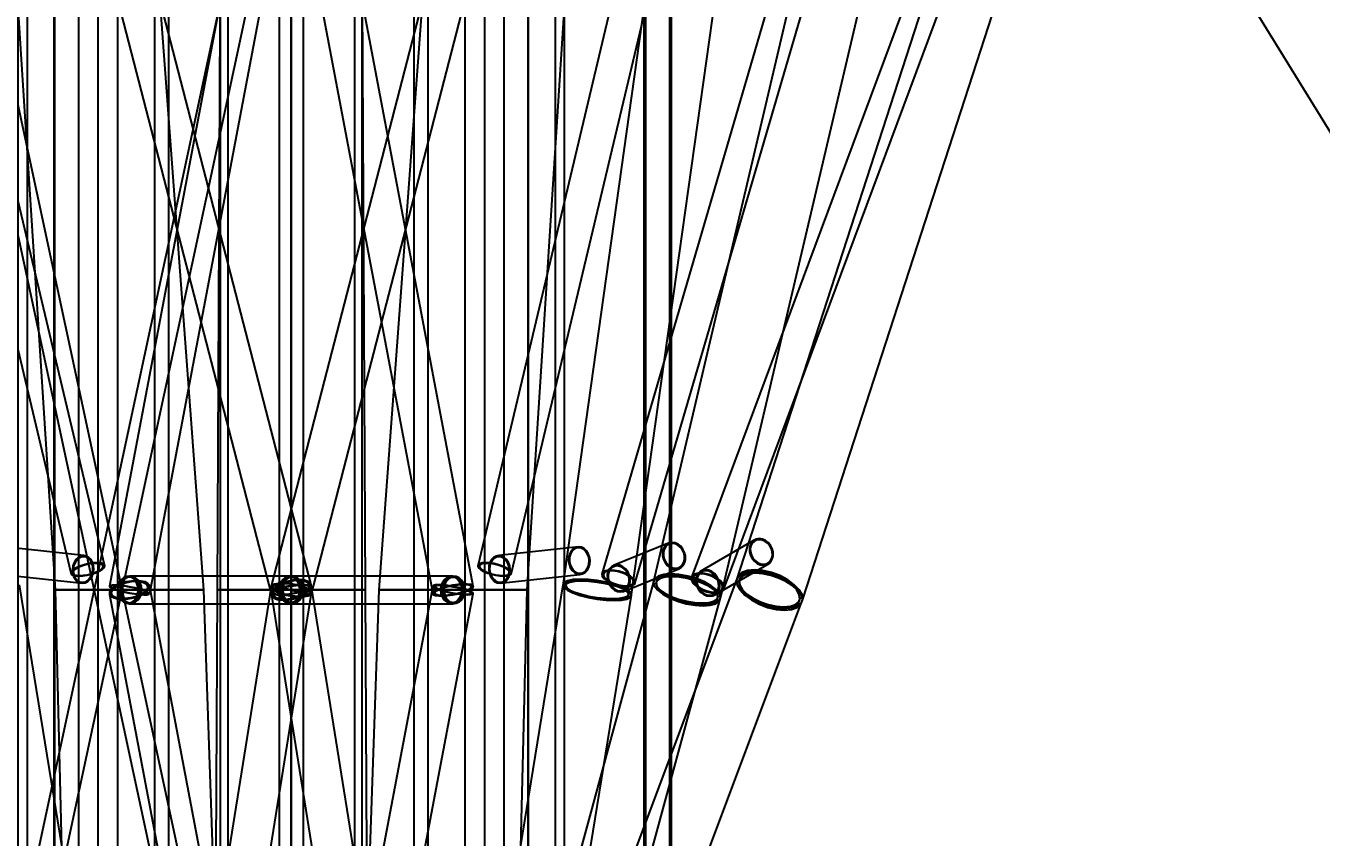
# Model space of a CAD drawing. Header units: millimetres. Extents: x -123812 to 252100, y -3000 to 639000.
# Drawn here: x -3888 to 15087, y 8880 to 20760 of the extents above; entities that cross this region are included whole.
import ezdxf

# ---------------------------------------------------------------- set-up
doc = ezdxf.new("R2010")
doc.units = ezdxf.units.MM
for name, color, linetype, lineweight in [('D-BMK-AXIS', 7, 'Continuous', 13), ('D-STR-CORE', 7, 'Continuous', 25), ('D-STR-DIM', 7, 'Continuous', 13), ('D-STR-STRC', 7, 'Continuous', 25)]:
    doc.layers.add(name, color=color, linetype=linetype, lineweight=lineweight)
doc.styles.add('OpenSansCondensed-Light', font='OpenSansCondensed-Light.ttf')
doc.styles.add('TOWER_UNICODE', font='Arial Unicode.ttf')
doc.dimstyles.new('EZDXF', dxfattribs={"dimtxt": 0.25, "dimasz": 0.175, "dimexe": 0.375, "dimexo": 0.125, "dimgap": 0.1, "dimtad": 1, "dimlfac": 100, "dimzin": 12, "dimdsep": 46, "dimtxsty": 'OpenSansCondensed-Light', "dimblk": 'ARCHTICK', "dimcen": 2.5, "dimazin": 3, "dimtfac": 0.5, "dimtmove": 2, "dimatfit": 3})

# ---------------------------------------------------------------- blocks, each defined once
blk = doc.blocks.new('_ARCHTICK')
at = {"color": 0, "linetype": 'BYBLOCK', "const_width": 0.15}
blk.add_lwpolyline([(-0.5, -0.5), (0.5, 0.5)], dxfattribs=at)

msp = doc.modelspace()

# ---------------------------------------------------------------- linework, layer by layer
at = {"layer": 'D-BMK-AXIS'}
msp.add_line((0, -3000), (0, 639000), dxfattribs=at)
at = {"layer": 'D-STR-CORE'}
for points in [[(-4000, 0), (-4000, 100000), (-3477.3, 100000), (-3477.3, 0)], [(-4000, 0), (-4000, 100000), (-3477.3, 100000), (-3477.3, 0)], [(-3863.7, 0), (-3863.7, 100000), (-3117.7, 100000), (-3117.7, 0)], [(-3863.7, 0), (-3863.7, 100000), (-3117.7, 100000), (-3117.7, 0)], [(-3464.1, 0), (-3464.1, 100000), (-2545.6, 100000), (-2545.6, 0)], [(-3464.1, 0), (-3464.1, 100000), (-2545.6, 100000), (-2545.6, 0)], [(-2828.4, 0), (-2828.4, 100000), (-1800, 100000), (-1800, 0)], [(-2828.4, 0), (-2828.4, 100000), (-1800, 100000), (-1800, 0)], [(-2000, 0), (-2000, 100000), (-931.7, 100000), (-931.7, 0)], [(-2000, 0), (-2000, 100000), (-931.7, 100000), (-931.7, 0)], [(-1035.3, 0), (-1035.3, 100000), (0, 100000), (0, 0)], [(-1035.3, 0), (-1035.3, 100000), (0, 100000), (0, 0)], [(0, 0), (0, 100000), (1035.3, 100000), (1035.3, 0)], [(0, 0), (0, 100000), (1035.3, 100000), (1035.3, 0)], [(931.7, 0), (931.7, 100000), (2000, 100000), (2000, 0)], [(931.7, 0), (931.7, 100000), (2000, 100000), (2000, 0)], [(1800, 0), (1800, 100000), (2828.4, 100000), (2828.4, 0)], [(1800, 0), (1800, 100000), (2828.4, 100000), (2828.4, 0)], [(2545.6, 0), (2545.6, 100000), (3464.1, 100000), (3464.1, 0)], [(2545.6, 0), (2545.6, 100000), (3464.1, 100000), (3464.1, 0)], [(3117.7, 0), (3117.7, 100000), (3863.7, 100000), (3863.7, 0)], [(3117.7, 0), (3117.7, 100000), (3863.7, 100000), (3863.7, 0)], [(3477.3, 0), (3477.3, 100000), (4000, 100000), (4000, 0)], [(3477.3, 0), (3477.3, 100000), (4000, 100000), (4000, 0)]]:
    msp.add_lwpolyline(points, close=True, dxfattribs=at)
at = {"layer": 'D-STR-STRC'}
for points in [[(-6222.7, 25361), (-3228.4, 12750.8), (-3222.5, 12730.4), (-3200.1, 12714.8), (-3162.8, 12704.9), (-3113, 12701.6), (-3054.3, 12704.9), (-2990.5, 12714.8), (-2926.1, 12730.4), (-2865.4, 12750.8), (-2812.5, 12774.5), (-2771.2, 12800), (-2744.1, 12825.5), (-2733.1, 12849.2), (-5727.4, 25459.5)], [(5727.4, 25459.5), (2733.1, 12849.2), (2744.1, 12825.5), (2771.2, 12800), (2812.5, 12774.5), (2865.4, 12750.8), (2926.1, 12730.4), (2990.5, 12714.8), (3054.3, 12704.9), (3113, 12701.6), (3162.8, 12704.9), (3200.1, 12714.8), (3222.5, 12730.4), (3228.4, 12750.8), (6222.7, 25361)], [(8292.5, 25531.8), (4549.4, 12729.7), (4556.9, 12700.4), (4580.6, 12669), (4618.9, 12637.5), (4669.2, 12608.2), (4728, 12583.1), (4791.4, 12563.8), (4855.1, 12551.6), (4914.6, 12547.5), (4966, 12551.6), (5005.7, 12563.8), (5031.1, 12583.1), (5040.3, 12608.2), (8783.4, 25410.3)], [(10672.1, 25597.6), (5859.9, 12674.2), (5864.5, 12638.8), (5885.3, 12600.8), (5920.9, 12562.8), (5968.7, 12527.3), (6025.6, 12496.9), (6087.7, 12473.6), (6150.7, 12458.9), (6210.3, 12453.9), (6262.5, 12458.9), (6303.8, 12473.6), (6331.3, 12496.9), (6343.1, 12527.3), (11155.4, 25450.7)], [(20384.4, 12766.7), (12676.5, 25266.7), (12657.9, 25257.6), (12611.1, 25231), (12539.3, 25188.6), (12447.4, 25133.4), (12341.6, 25069), (12229.2, 25000), (12117.9, 24931), (12015.2, 24866.6), (11928.1, 24811.4), (11862.6, 24769), (11823, 24742.4), (11812.2, 24733.3), (19520.1, 12233.3)], [(-3523, 24924.8), (-290.4, 12424.8), (-271.7, 12393.6), (-234.5, 12369.7), (-181.3, 12354.7), (-115.8, 12349.5), (-42.3, 12354.7), (34, 12369.7), (108, 12393.6), (174.6, 12424.8), (229.4, 12461.1), (268.5, 12500), (289.3, 12538.9), (290.4, 12575.2), (-2942.1, 25075.2)], [(-294.9, 25054.5), (-2664, 12554.5), (-2653.9, 12540.6), (-2624.5, 12523.9), (-2577.6, 12505.6), (-2516.6, 12486.9), (-2445.4, 12469.1), (-2369.1, 12453.4), (-2292.8, 12440.9), (-2221.7, 12432.4), (-2160.6, 12428.5), (-2113.8, 12429.5), (-2084.3, 12435.3), (-2074.2, 12445.5), (294.9, 24945.5)], [(-295.1, 24947.4), (2074.1, 12447.4), (2084.1, 12430.3), (2113.6, 12417.9), (2160.5, 12411.2), (2221.6, 12410.5), (2292.8, 12415.9), (2369.1, 12427), (2445.5, 12443.1), (2516.6, 12463.1), (2577.8, 12485.6), (2624.6, 12509.1), (2654.1, 12531.9), (2664.2, 12552.6), (295.1, 25052.6)], [(2942.1, 25075.1), (-290.4, 12575.1), (-280.5, 12572.1), (-251.5, 12564.3), (-205.4, 12552), (-145.2, 12536.2), (-75.2, 12517.9), (0, 12498.4), (75.2, 12479.1), (145.2, 12461.1), (205.4, 12445.8), (251.5, 12434.2), (280.5, 12427), (290.4, 12424.9), (3523, 24924.9)], [(5733.6, 25066.8), (3978.2, 12566.8), (3995.4, 12533.6), (4045.6, 12498.1), (4125.6, 12462.7), (4229.9, 12429.9), (4351.3, 12401.8), (4481.5, 12380.5), (4611.8, 12367.3), (4733.2, 12363.1), (4837.5, 12368.3), (4917.4, 12382.4), (4967.7, 12404.6), (4984.9, 12433.2), (6740.2, 24933.2)], [(8242.2, 25103.7), (5301.4, 12603.7), (5317.1, 12553.7), (5365.5, 12500), (5443.4, 12446.3), (5545.4, 12396.3), (5664.5, 12353.4), (5792.8, 12320.4), (5921.4, 12299.7), (6041.5, 12292.6), (6145, 12299.7), (6224.8, 12320.4), (6275.5, 12353.4), (6293.7, 12396.3), (9234.5, 24896.3)], [(10571.6, 25133.4), (6518.7, 12633.4), (6530.4, 12569), (6574.4, 12500), (6648, 12431), (6746, 12366.6), (6861.7, 12311.4), (6987.3, 12269), (7114.3, 12242.4), (7233.9, 12233.3), (7338, 12242.4), (7419.5, 12269), (7472.9, 12311.4), (7494.5, 12366.6), (11547.4, 24866.6)], [(-5568.1, 24958), (-198.7, -42), (-192, -47.1), (-172.1, -48.9), (-140.5, -47.4), (-99.4, -42.7), (-51.4, -35), (0, -25), (51.4, -13.3), (99.4, -0.6), (140.5, 12), (172.1, 23.9), (192, 34.1), (198.7, 42), (-5170.6, 25042)], [(-198.7, 25042), (-5568.1, 42), (-5561.3, 34.1), (-5541.5, 23.9), (-5509.9, 12), (-5468.7, -0.6), (-5420.8, -13.3), (-5369.4, -25), (-5317.9, -35), (-5270, -42.7), (-5228.8, -47.4), (-5197.2, -48.9), (-5177.4, -47.1), (-5170.6, -42), (198.7, 24958)], [(5166.2, 25000), (5166.2, 0), (5173.1, -12.7), (5193.4, -24.5), (5225.7, -34.6), (5267.8, -42.4), (5316.8, -47.2), (5369.4, -48.9), (5421.9, -47.2), (5471, -42.4), (5513, -34.6), (5545.3, -24.5), (5565.6, -12.7), (5572.6, 0), (5572.6, 25000)], [(-4228.4, 12726.9), (-3059.3, 12597.3), (-3018.4, 12604.2), (-2979.6, 12624.5), (-2945.6, 12656.7), (-2918.8, 12698.7), (-2900.9, 12747.5), (-2893.2, 12800), (-2896.2, 12852.5), (-2909.8, 12901.3), (-2932.8, 12943.3), (-2963.9, 12975.5), (-3000.9, 12995.8), (-3041.2, 13002.7), (-4210.3, 13132.3)], [(3091.7, 633.3), (6290.3, 12383.3), (6276.3, 12439.6), (6229.6, 12500), (6153.4, 12560.4), (6053, 12616.7), (5935.2, 12665.1), (5808, 12702.2), (5680.1, 12725.5), (5560.2, 12733.5), (5456.5, 12725.5), (5376, 12702.2), (5324.2, 12665.1), (5304.7, 12616.7), (2106, 866.7)], [(3081.3, 602.4), (7489.6, 12352.4), (7480.3, 12423.6), (7438.8, 12500), (7367.8, 12576.4), (7272.2, 12647.6), (7158.6, 12708.7), (7034.5, 12755.6), (6908.6, 12785.1), (6789.3, 12795.1), (6684.9, 12785.1), (6602.3, 12755.6), (6547.4, 12708.7), (6523.7, 12647.6), (2115.4, 897.6)], [(-4983.4, 12424.4), (-3074.1, 674.4), (-3057, 641.5), (-3006.9, 616), (-2927.1, 599.6), (-2823.2, 593.5), (-2702.2, 598.1), (-2572.3, 613), (-2442.4, 637.2), (-2321.3, 669.1), (-2217.4, 706.6), (-2137.6, 747), (-2087.5, 787.6), (-2070.4, 825.6), (-3979.6, 12575.6)], [(291.3, 67.1), (-2077.9, 12567.1), (-2100.9, 12594.9), (-2142.3, 12616.3), (-2199.1, 12629.7), (-2267.5, 12634.3), (-2342.8, 12629.7), (-2420, 12616.3), (-2493.6, 12594.9), (-2558.8, 12567.1), (-2611, 12534.7), (-2646.8, 12500), (-2663.6, 12465.3), (-2660.4, 12432.9), (-291.3, -67.1)], [(-1704.2, -49.6), (295.8, 12450.4), (291.3, 12474.3), (266.9, 12500), (224.3, 12525.7), (166.4, 12549.6), (97.2, 12570.1), (21.4, 12585.9), (-55.9, 12595.8), (-129.3, 12599.2), (-194, 12595.8), (-245.4, 12585.9), (-280.2, 12570.1), (-295.8, 12549.6), (-2295.8, 49.6)], [(2296.4, 45.4), (296.4, 12545.4), (286.3, 12560), (256.7, 12570.5), (209.6, 12576.2), (148.2, 12576.7), (76.7, 12572), (0, 12562.3), (-76.7, 12548.5), (-148.2, 12531.3), (-209.6, 12512), (-256.7, 12491.9), (-286.3, 12472.3), (-296.4, 12454.6), (1703.6, -45.4)], [(294.9, -54.2), (2664, 12445.8), (2654, 12461.2), (2624.5, 12479.2), (2577.7, 12498.6), (2516.6, 12518.1), (2445.4, 12536.4), (2369.1, 12552.2), (2292.8, 12564.5), (2221.7, 12572.3), (2160.6, 12575.3), (2113.7, 12573.1), (2084.3, 12565.9), (2074.2, 12554.2), (-294.9, 54.2)], [(3074.1, 674.4), (4983.4, 12424.4), (4966.3, 12462.4), (4916.2, 12503), (4836.4, 12543.4), (4732.5, 12580.9), (4611.4, 12612.8), (4481.5, 12637), (4351.6, 12651.9), (4230.6, 12656.5), (4126.6, 12650.4), (4046.9, 12634), (3996.7, 12608.5), (3979.6, 12575.6), (2070.4, 825.6)]]:
    msp.add_lwpolyline(points, dxfattribs=at)
for points in [[(-4257.5, 25000), (-3456.6, 12500), (-1281.6, 12500), (-2207.5, 25000)], [(-1087.5, 12500), (1087.5, 12500), (1025, 25000), (-1025, 25000)], [(-1087.5, 12500), (1087.5, 12500), (1025, 25000), (-1025, 25000)], [(-177.8, 0), (177.8, 0), (177.8, 25000), (-177.8, 25000)], [(-177.8, 0), (177.8, 0), (177.8, 25000), (-177.8, 25000)], [(1281.6, 12500), (3456.6, 12500), (4257.5, 25000), (2207.5, 25000)], [(5191.6, 0), (5547.2, 0), (5547.2, 25000), (5191.6, 25000)], [(5191.6, 0), (5547.2, 0), (5547.2, 25000), (5191.6, 25000)], [(2893.2, 12800), (2900.9, 12747.5), (2918.8, 12698.7), (2945.6, 12656.7), (2979.6, 12624.5), (3018.4, 12604.2), (3059.3, 12597.3), (4228.4, 12726.9), (4268.7, 12733.8), (4305.7, 12754), (4336.8, 12786.3), (4359.8, 12828.2), (4373.4, 12877.1), (4376.4, 12929.6), (4368.7, 12982.1), (4350.8, 13030.9), (4324, 13072.9), (4290, 13105.1), (4251.2, 13125.4), (4210.3, 13132.3), (3041.2, 13002.7), (3000.9, 12995.8), (2963.9, 12975.5), (2932.8, 12943.3), (2909.8, 12901.3), (2896.2, 12852.5)], [(4062.3, 12929.6), (4070, 12877.1), (4087.9, 12828.2), (4114.7, 12786.3), (4148.7, 12754), (4187.4, 12733.8), (4228.4, 12726.9), (4268.7, 12733.8), (4305.7, 12754), (4336.8, 12786.3), (4359.8, 12828.2), (4373.4, 12877.1), (4376.4, 12929.6), (4368.7, 12982.1), (4350.8, 13030.9), (4324, 13072.9), (4290, 13105.1), (4251.2, 13125.4), (4210.3, 13132.3), (4169.9, 13125.4), (4133, 13105.1), (4101.9, 13072.9), (4078.8, 13030.9), (4065.3, 12982.1)], [(4074.7, 12929.6), (4081.7, 12881.3), (4098.2, 12836.2), (4122.9, 12797.5), (4154.2, 12767.9), (4189.9, 12749.2), (4227.7, 12742.9), (4264.8, 12749.2), (4298.9, 12767.9), (4327.5, 12797.5), (4348.8, 12836.2), (4361.2, 12881.3), (4364, 12929.6), (4356.9, 12977.9), (4340.4, 13023), (4315.7, 13061.6), (4284.4, 13091.3), (4248.7, 13110), (4211, 13116.3), (4173.8, 13110), (4139.8, 13091.3), (4111.1, 13061.6), (4089.9, 13023), (4077.4, 12977.9)], [(4629.5, 12720.3), (4630.6, 12669), (4643.1, 12617.8), (4666.1, 12570.1), (4698.1, 12529.1), (4736.8, 12497.6), (4779.6, 12477.9), (4823.7, 12471.1), (4865.9, 12477.9), (5675.4, 12807.6), (5713, 12827.4), (5743.3, 12858.8), (5764.4, 12899.8), (5774.7, 12947.6), (5773.5, 12998.8), (5761, 13050), (5738, 13097.7), (5706.1, 13138.7), (5667.4, 13170.2), (5624.5, 13190), (5580.5, 13196.7), (5538.2, 13190), (4728.7, 12860.2), (4691.2, 12840.4), (4660.8, 12809), (4639.8, 12768)], [(5440, 12998.8), (5452.5, 12947.6), (5475.6, 12899.8), (5507.5, 12858.8), (5546.2, 12827.4), (5589.1, 12807.6), (5633.1, 12800.9), (5675.4, 12807.6), (5713, 12827.4), (5743.3, 12858.8), (5764.4, 12899.8), (5774.7, 12947.6), (5773.5, 12998.8), (5761, 13050), (5738, 13097.7), (5706.1, 13138.7), (5667.4, 13170.2), (5624.5, 13190), (5580.5, 13196.7), (5538.2, 13190), (5500.6, 13170.2), (5470.3, 13138.7), (5449.2, 13097.7), (5438.9, 13050)], [(5453.2, 12998.8), (5464.7, 12951.6), (5485.9, 12907.6), (5515.3, 12869.9), (5551, 12840.9), (5590.5, 12822.7), (5631.1, 12816.5), (5670, 12822.7), (5704.6, 12840.9), (5732.6, 12869.9), (5752, 12907.6), (5761.4, 12951.6), (5760.4, 12998.8), (5748.9, 13046), (5727.7, 13090), (5698.3, 13127.7), (5662.6, 13156.7), (5623.1, 13174.9), (5582.5, 13181.1), (5543.6, 13174.9), (5509, 13156.7), (5481, 13127.7), (5461.6, 13090), (5452.1, 13046)], [(5926.2, 12651.1), (5928.4, 12600.8), (5942.3, 12550.5), (5967.1, 12503.6), (6001, 12463.3), (6041.7, 12432.4), (6086.6, 12413), (6132.4, 12406.4), (6176.1, 12413), (6214.8, 12432.4), (6999.8, 12887.9), (7030.7, 12918.8), (7051.8, 12959), (7061.6, 13005.9), (7059.5, 13056.2), (7045.6, 13106.5), (7020.8, 13153.4), (6986.9, 13193.7), (6946.1, 13224.6), (6901.3, 13244), (6855.4, 13250.6), (6811.7, 13244), (6773.1, 13224.6), (5988, 12769.1), (5957.1, 12738.2), (5936.1, 12698)], [(6713.4, 13056.2), (6727.4, 13005.9), (6752.1, 12959), (6786, 12918.8), (6826.8, 12887.9), (6871.6, 12868.4), (6917.5, 12861.8), (6961.2, 12868.4), (6999.8, 12887.9), (7030.7, 12918.8), (7051.8, 12959), (7061.6, 13005.9), (7059.5, 13056.2), (7045.6, 13106.5), (7020.8, 13153.4), (6986.9, 13193.7), (6946.1, 13224.6), (6901.3, 13244), (6855.4, 13250.6), (6811.7, 13244), (6773.1, 13224.6), (6742.2, 13193.7), (6721.1, 13153.4), (6711.3, 13106.5)], [(6727.1, 13056.2), (6739.9, 13009.9), (6762.7, 12966.7), (6793.9, 12929.6), (6831.5, 12901.1), (6872.8, 12883.2), (6915, 12877.1), (6955.3, 12883.2), (6990.9, 12901.1), (7019.4, 12929.6), (7038.8, 12966.7), (7047.8, 13009.9), (7045.9, 13056.2), (7033, 13102.6), (7010.2, 13145.8), (6979, 13182.9), (6941.4, 13211.3), (6900.1, 13229.2), (6857.9, 13235.3), (6817.6, 13229.2), (6782, 13211.3), (6753.5, 13182.9), (6734.1, 13145.8), (6725.1, 13102.6)], [(-3207.3, 12800), (-3204.3, 12747.5), (-3190.8, 12698.7), (-3167.7, 12656.7), (-3136.6, 12624.5), (-3099.7, 12604.2), (-3059.3, 12597.3), (-3018.4, 12604.2), (-2979.6, 12624.5), (-2945.6, 12656.7), (-2918.8, 12698.7), (-2900.9, 12747.5), (-2893.2, 12800), (-2896.2, 12852.5), (-2909.8, 12901.3), (-2932.8, 12943.3), (-2963.9, 12975.5), (-3000.9, 12995.8), (-3041.2, 13002.7), (-3082.2, 12995.8), (-3120.9, 12975.5), (-3154.9, 12943.3), (-3181.7, 12901.3), (-3199.6, 12852.5)], [(-3194.9, 12800), (-3192.2, 12751.7), (-3179.7, 12706.6), (-3158.5, 12668), (-3129.8, 12638.3), (-3095.8, 12619.6), (-3058.6, 12613.3), (-3020.9, 12619.6), (-2985.2, 12638.3), (-2953.9, 12668), (-2929.2, 12706.6), (-2912.7, 12751.7), (-2905.6, 12800), (-2908.4, 12848.3), (-2920.8, 12893.4), (-2942.1, 12932), (-2970.7, 12961.7), (-3004.8, 12980.4), (-3041.9, 12986.7), (-3079.7, 12980.4), (-3115.4, 12961.7), (-3146.7, 12932), (-3171.4, 12893.4), (-3187.8, 12848.3)], [(2893.2, 12800), (2900.9, 12747.5), (2918.8, 12698.7), (2945.6, 12656.7), (2979.6, 12624.5), (3018.4, 12604.2), (3059.3, 12597.3), (3099.7, 12604.2), (3136.6, 12624.5), (3167.7, 12656.7), (3190.8, 12698.7), (3204.3, 12747.5), (3207.3, 12800), (3199.6, 12852.5), (3181.7, 12901.3), (3154.9, 12943.3), (3120.9, 12975.5), (3082.2, 12995.8), (3041.2, 13002.7), (3000.9, 12995.8), (2963.9, 12975.5), (2932.8, 12943.3), (2909.8, 12901.3), (2896.2, 12852.5)], [(2905.6, 12800), (2912.7, 12751.7), (2929.2, 12706.6), (2953.9, 12668), (2985.2, 12638.3), (3020.9, 12619.6), (3058.6, 12613.3), (3095.8, 12619.6), (3129.8, 12638.3), (3158.5, 12668), (3179.7, 12706.6), (3192.2, 12751.7), (3194.9, 12800), (3187.8, 12848.3), (3171.4, 12893.4), (3146.7, 12932), (3115.4, 12961.7), (3079.7, 12980.4), (3041.9, 12986.7), (3004.8, 12980.4), (2970.7, 12961.7), (2942.1, 12932), (2920.8, 12893.4), (2908.4, 12848.3)], [(-3190.3, 12800), (-3217.4, 12774.5), (-3228.4, 12750.8), (-3222.5, 12730.4), (-3200.1, 12714.8), (-3162.8, 12704.9), (-3113, 12701.6), (-3054.3, 12704.9), (-2990.5, 12714.8), (-2926.1, 12730.4), (-2865.4, 12750.8), (-2812.5, 12774.5), (-2771.2, 12800), (-2744.1, 12825.5), (-2733.1, 12849.2), (-2739, 12869.6), (-2761.4, 12885.2), (-2798.7, 12895.1), (-2848.4, 12898.4), (-2907.2, 12895.1), (-2970.9, 12885.2), (-3035.4, 12869.6), (-3096.1, 12849.2), (-3148.9, 12825.5)], [(-3169.7, 12800), (-3194.1, 12777), (-3204, 12755.6), (-3198.7, 12737.3), (-3178.5, 12723.2), (-3144.9, 12714.3), (-3100, 12711.3), (-3047, 12714.3), (-2989.6, 12723.2), (-2931.5, 12737.3), (-2876.7, 12755.6), (-2829.1, 12777), (-2791.8, 12800), (-2767.4, 12823), (-2757.5, 12844.4), (-2762.8, 12862.7), (-2783, 12876.8), (-2816.6, 12885.7), (-2861.5, 12888.7), (-2914.4, 12885.7), (-2971.9, 12876.8), (-3030, 12862.7), (-3084.7, 12844.4), (-3132.4, 12823)], [(2771.2, 12800), (2812.5, 12774.5), (2865.4, 12750.8), (2926.1, 12730.4), (2990.5, 12714.8), (3054.3, 12704.9), (3113, 12701.6), (3162.8, 12704.9), (3200.1, 12714.8), (3222.5, 12730.4), (3228.4, 12750.8), (3217.4, 12774.5), (3190.3, 12800), (3148.9, 12825.5), (3096.1, 12849.2), (3035.4, 12869.6), (2970.9, 12885.2), (2907.2, 12895.1), (2848.4, 12898.4), (2798.7, 12895.1), (2761.4, 12885.2), (2739, 12869.6), (2733.1, 12849.2), (2744.1, 12825.5)], [(2791.8, 12800), (2829.1, 12777), (2876.7, 12755.6), (2931.5, 12737.3), (2989.6, 12723.2), (3047, 12714.3), (3100, 12711.3), (3144.9, 12714.3), (3178.5, 12723.2), (3198.7, 12737.3), (3204, 12755.6), (3194.1, 12777), (3169.7, 12800), (3132.4, 12823), (3084.7, 12844.4), (3030, 12862.7), (2971.9, 12876.8), (2914.4, 12885.7), (2861.5, 12888.7), (2816.6, 12885.7), (2783, 12876.8), (2762.8, 12862.7), (2757.5, 12844.4), (2767.4, 12823)], [(4580.6, 12669), (4618.9, 12637.5), (4669.2, 12608.2), (4728, 12583.1), (4791.4, 12563.8), (4855.1, 12551.6), (4914.6, 12547.5), (4966, 12551.6), (5005.7, 12563.8), (5031.1, 12583.1), (5040.3, 12608.2), (5032.8, 12637.5), (5009.1, 12669), (4970.8, 12700.4), (4920.5, 12729.7), (4861.7, 12754.9), (4798.3, 12774.2), (4734.6, 12786.3), (4675.1, 12790.4), (4623.7, 12786.3), (4584, 12774.2), (4558.6, 12754.9), (4549.4, 12729.7), (4556.9, 12700.4)], [(4601.7, 12669), (4636.2, 12640.6), (4681.5, 12614.2), (4734.6, 12591.5), (4791.8, 12574.1), (4849.2, 12563.2), (4902.8, 12559.5), (4949.2, 12563.2), (4985, 12574.1), (5007.8, 12591.5), (5016.1, 12614.2), (5009.4, 12640.6), (4988, 12669), (4953.5, 12697.3), (4908.2, 12723.7), (4855.1, 12746.4), (4797.9, 12763.8), (4740.5, 12774.8), (4686.9, 12778.5), (4640.5, 12774.8), (4604.7, 12763.8), (4581.9, 12746.4), (4573.5, 12723.7), (4580.3, 12697.3)], [(4630.6, 12669), (4643.1, 12617.8), (4666.1, 12570.1), (4698.1, 12529.1), (4736.8, 12497.6), (4779.6, 12477.9), (4823.7, 12471.1), (4865.9, 12477.9), (4903.5, 12497.6), (4933.9, 12529.1), (4954.9, 12570.1), (4965.2, 12617.8), (4964.1, 12669), (4951.6, 12720.3), (4928.6, 12768), (4896.6, 12809), (4857.9, 12840.4), (4815.1, 12860.2), (4771, 12866.9), (4728.7, 12860.2), (4691.2, 12840.4), (4660.8, 12809), (4639.8, 12768), (4629.5, 12720.3)], [(4643.7, 12669), (4655.2, 12621.9), (4676.4, 12577.9), (4705.9, 12540.1), (4741.5, 12511.1), (4781, 12492.9), (4821.6, 12486.7), (4860.5, 12492.9), (4895.2, 12511.1), (4923.1, 12540.1), (4942.5, 12577.9), (4952, 12621.9), (4951, 12669), (4939.4, 12716.2), (4918.2, 12760.2), (4888.8, 12798), (4853.1, 12826.9), (4813.7, 12845.2), (4773.1, 12851.4), (4734.1, 12845.2), (4699.5, 12826.9), (4671.6, 12798), (4652.2, 12760.2), (4642.7, 12716.2)], [(5365.5, 12500), (5441.6, 12439.6), (5542.1, 12383.3), (5659.9, 12334.9), (5787.1, 12297.8), (5915, 12274.5), (6034.9, 12266.5), (6138.6, 12274.5), (6219.1, 12297.8), (6270.8, 12334.9), (6290.3, 12383.3), (6276.3, 12439.6), (6229.6, 12500), (6153.4, 12560.4), (6053, 12616.7), (5935.2, 12665.1), (5808, 12702.2), (5680.1, 12725.5), (5560.2, 12733.5), (5456.5, 12725.5), (5376, 12702.2), (5324.2, 12665.1), (5304.7, 12616.7), (5318.8, 12560.4)], [(5399.5, 12500), (5469.7, 12444.3), (5562.2, 12392.5), (5670.7, 12347.9), (5787.9, 12313.7), (5905.7, 12292.2), (6016.2, 12284.9), (6111.7, 12292.2), (6185.9, 12313.7), (6233.6, 12347.9), (6251.5, 12392.5), (6238.6, 12444.3), (6195.5, 12500), (6125.4, 12555.7), (6032.9, 12607.5), (5924.4, 12652.1), (5807.2, 12686.3), (5689.3, 12707.8), (5578.9, 12715.1), (5483.3, 12707.8), (5409.2, 12686.3), (5361.5, 12652.1), (5343.5, 12607.5), (5356.5, 12555.7)], [(5885.3, 12600.8), (5920.9, 12562.8), (5968.7, 12527.3), (6025.6, 12496.9), (6087.7, 12473.6), (6150.7, 12458.9), (6210.3, 12453.9), (6262.5, 12458.9), (6303.8, 12473.6), (6331.3, 12496.9), (6343.1, 12527.3), (6338.4, 12562.8), (6317.6, 12600.8), (6282, 12638.8), (6234.2, 12674.2), (6177.3, 12704.6), (6115.2, 12728), (6052.2, 12742.7), (5992.6, 12747.7), (5940.4, 12742.7), (5899.1, 12728), (5871.7, 12704.6), (5859.9, 12674.2), (5864.5, 12638.8)], [(5906.6, 12600.8), (5938.6, 12566.5), (5981.8, 12534.6), (6033.1, 12507.1), (6089, 12486.1), (6145.8, 12472.9), (6199.6, 12468.3), (6246.7, 12472.9), (6283.9, 12486.1), (6308.6, 12507.1), (6319.3, 12534.6), (6315.1, 12566.5), (6296.3, 12600.8), (6264.3, 12635), (6221.1, 12667), (6169.8, 12694.4), (6113.9, 12715.5), (6057.1, 12728.7), (6003.3, 12733.2), (5956.2, 12728.7), (5919, 12715.5), (5894.3, 12694.4), (5883.6, 12667), (5887.8, 12635)], [(5928.4, 12600.8), (5942.3, 12550.5), (5967.1, 12503.6), (6001, 12463.3), (6041.7, 12432.4), (6086.6, 12413), (6132.4, 12406.4), (6176.1, 12413), (6214.8, 12432.4), (6245.7, 12463.3), (6266.8, 12503.6), (6276.6, 12550.5), (6274.4, 12600.8), (6260.5, 12651.1), (6235.7, 12698), (6201.8, 12738.2), (6161.1, 12769.1), (6116.2, 12788.6), (6070.4, 12795.2), (6026.7, 12788.6), (5988, 12769.1), (5957.1, 12738.2), (5936.1, 12698), (5926.2, 12651.1)], [(5942, 12600.8), (5954.8, 12554.4), (5977.6, 12511.2), (6008.9, 12474.1), (6046.4, 12445.7), (6087.7, 12427.8), (6130, 12421.7), (6170.3, 12427.8), (6205.8, 12445.7), (6234.3, 12474.1), (6253.7, 12511.2), (6262.8, 12554.4), (6260.8, 12600.8), (6248, 12647.1), (6225.2, 12690.3), (6193.9, 12727.4), (6156.4, 12755.9), (6115.1, 12773.8), (6072.8, 12779.9), (6032.6, 12773.8), (5997, 12755.9), (5968.5, 12727.4), (5949.1, 12690.3), (5940, 12647.1)], [(6574.4, 12500), (6648, 12431), (6746, 12366.6), (6861.7, 12311.4), (6987.3, 12269), (7114.3, 12242.4), (7233.9, 12233.3), (7338, 12242.4), (7419.5, 12269), (7472.9, 12311.4), (7494.5, 12366.6), (7482.9, 12431), (7438.8, 12500), (7365.3, 12569), (7267.3, 12633.4), (7151.5, 12688.6), (7025.9, 12731), (6899, 12757.6), (6779.4, 12766.7), (6675.3, 12757.6), (6593.7, 12731), (6540.3, 12688.6), (6518.7, 12633.4), (6530.4, 12569)], [(6574.4, 12500), (6645.4, 12423.6), (6741, 12352.4), (6854.7, 12291.3), (6978.7, 12244.4), (7104.7, 12214.9), (7223.9, 12204.9), (7328.4, 12214.9), (7410.9, 12244.4), (7465.9, 12291.3), (7489.6, 12352.4), (7480.3, 12423.6), (7438.8, 12500), (7367.8, 12576.4), (7272.2, 12647.6), (7158.6, 12708.7), (7034.5, 12755.6), (6908.6, 12785.1), (6789.3, 12795.1), (6684.9, 12785.1), (6602.3, 12755.6), (6547.4, 12708.7), (6523.7, 12647.6), (6532.9, 12576.4)], [(6608.5, 12500), (6676.2, 12436.4), (6766.5, 12377.1), (6873.1, 12326.3), (6988.8, 12287.2), (7105.8, 12262.7), (7216, 12254.3), (7311.9, 12262.7), (7387, 12287.2), (7436.2, 12326.3), (7456.1, 12377.1), (7445.4, 12436.4), (7404.8, 12500), (7337, 12563.6), (7246.8, 12622.9), (7140.1, 12673.7), (7024.4, 12712.8), (6907.5, 12737.3), (6797.3, 12745.7), (6701.4, 12737.3), (6626.2, 12712.8), (6577.1, 12673.7), (6557.1, 12622.9), (6567.9, 12563.6)], [(6608.5, 12500), (6673.9, 12429.6), (6761.9, 12364), (6866.6, 12307.7), (6980.9, 12264.5), (7096.9, 12237.4), (7206.8, 12228.1), (7303, 12237.4), (7379.1, 12264.5), (7429.7, 12307.7), (7451.5, 12364), (7443, 12429.6), (7404.8, 12500), (7339.4, 12570.4), (7251.3, 12636), (7146.6, 12692.3), (7032.3, 12735.5), (6916.3, 12762.6), (6806.4, 12771.9), (6710.2, 12762.6), (6634.2, 12735.5), (6583.5, 12692.3), (6561.7, 12636), (6570.2, 12570.4)], [(-2369.1, 12546.6), (-2445.4, 12559.1), (-2516.6, 12567.6), (-2577.6, 12571.5), (-2624.5, 12570.5), (-2653.9, 12564.7), (-2664, 12554.5), (-2653.9, 12540.6), (-2624.5, 12523.9), (-2577.6, 12505.6), (-2516.6, 12486.9), (-2445.4, 12469.1), (-2369.1, 12453.4), (-2292.8, 12440.9), (-2221.7, 12432.4), (-2160.6, 12428.5), (-2113.8, 12429.5), (-2084.3, 12435.3), (-2074.2, 12445.5), (-2084.3, 12459.4), (-2113.8, 12476.1), (-2160.6, 12494.4), (-2221.7, 12513.1), (-2292.8, 12530.9)], [(-2646.8, 12500), (-2663.6, 12465.3), (-2660.4, 12432.9), (-2637.3, 12405.1), (-2595.9, 12383.7), (-2539.1, 12370.3), (-2470.7, 12365.7), (-2395.4, 12370.3), (-2318.3, 12383.7), (-2244.6, 12405.1), (-2179.5, 12432.9), (-2127.2, 12465.3), (-2091.5, 12500), (-2074.6, 12534.7), (-2077.9, 12567.1), (-2100.9, 12594.9), (-2142.3, 12616.3), (-2199.1, 12629.7), (-2267.5, 12634.3), (-2342.8, 12629.7), (-2420, 12616.3), (-2493.6, 12594.9), (-2558.8, 12567.1), (-2611, 12534.7)], [(-2369.1, 12542.2), (-2438.3, 12553.6), (-2502.8, 12561.3), (-2558.2, 12564.8), (-2600.7, 12563.9), (-2627.4, 12558.7), (-2636.5, 12549.4), (-2627.4, 12536.8), (-2600.7, 12521.7), (-2558.2, 12505.1), (-2502.8, 12488.1), (-2438.3, 12472), (-2369.1, 12457.8), (-2299.9, 12446.4), (-2235.4, 12438.7), (-2180.1, 12435.2), (-2137.6, 12436.1), (-2110.9, 12441.3), (-2101.8, 12450.5), (-2110.9, 12463.2), (-2137.6, 12478.3), (-2180.1, 12494.9), (-2235.4, 12511.9), (-2299.9, 12528)], [(-2620.9, 12500), (-2636.1, 12468.5), (-2633.2, 12439.1), (-2612.3, 12413.9), (-2574.8, 12394.6), (-2523.3, 12382.4), (-2461.2, 12378.3), (-2393, 12382.4), (-2323, 12394.6), (-2256.3, 12413.9), (-2197.2, 12439.1), (-2149.8, 12468.5), (-2117.4, 12500), (-2102.1, 12531.5), (-2105, 12560.9), (-2126, 12586.1), (-2163.5, 12605.4), (-2215, 12617.6), (-2277, 12621.7), (-2345.3, 12617.6), (-2415.2, 12605.4), (-2482, 12586.1), (-2541.1, 12560.9), (-2588.4, 12531.5)], [(-2548.4, 12500), (-2542.3, 12447.4), (-2524.4, 12398.4), (-2495.9, 12356.3), (-2458.8, 12324), (-2415.5, 12303.7), (-2369.1, 12296.8), (0, 12296.8), (46.4, 12303.7), (89.7, 12324), (126.8, 12356.3), (155.3, 12398.4), (173.2, 12447.4), (179.3, 12500), (173.2, 12552.6), (155.3, 12601.6), (126.8, 12643.7), (89.7, 12676), (46.4, 12696.3), (0, 12703.2), (-2369.1, 12703.2), (-2415.5, 12696.3), (-2458.8, 12676), (-2495.9, 12643.7), (-2524.4, 12601.6), (-2542.3, 12552.6)], [(-2548.4, 12500), (-2542.3, 12447.4), (-2524.4, 12398.4), (-2495.9, 12356.3), (-2458.8, 12324), (-2415.5, 12303.7), (-2369.1, 12296.8), (-2322.7, 12303.7), (-2279.5, 12324), (-2242.3, 12356.3), (-2213.8, 12398.4), (-2195.9, 12447.4), (-2189.8, 12500), (-2195.9, 12552.6), (-2213.8, 12601.6), (-2242.3, 12643.7), (-2279.5, 12676), (-2322.7, 12696.3), (-2369.1, 12703.2), (-2415.5, 12696.3), (-2458.8, 12676), (-2495.9, 12643.7), (-2524.4, 12601.6), (-2542.3, 12552.6)], [(-2534.3, 12500), (-2528.7, 12451.5), (-2512.2, 12406.4), (-2485.9, 12367.6), (-2451.7, 12337.9), (-2411.9, 12319.2), (-2369.1, 12312.8), (-2326.4, 12319.2), (-2286.5, 12337.9), (-2252.3, 12367.6), (-2226.1, 12406.4), (-2209.6, 12451.5), (-2203.9, 12500), (-2209.6, 12548.5), (-2226.1, 12593.6), (-2252.3, 12632.4), (-2286.5, 12662.1), (-2326.4, 12680.8), (-2369.1, 12687.2), (-2411.9, 12680.8), (-2451.7, 12662.1), (-2485.9, 12632.4), (-2512.2, 12593.6), (-2528.7, 12548.5)], [(-2504.1, 12500), (-2499.5, 12447.4), (-2486, 12398.4), (-2464.6, 12356.3), (-2436.6, 12324), (-2404.1, 12303.7), (-2369.1, 12296.8), (0, 12296.8), (34.9, 12303.7), (67.5, 12324), (95.4, 12356.3), (116.9, 12398.4), (130.4, 12447.4), (135, 12500), (130.4, 12552.6), (116.9, 12601.6), (95.4, 12643.7), (67.5, 12676), (34.9, 12696.3), (0, 12703.2), (-2369.1, 12703.2), (-2404.1, 12696.3), (-2436.6, 12676), (-2464.6, 12643.7), (-2486, 12601.6), (-2499.5, 12552.6)], [(-2504.1, 12500), (-2499.5, 12447.4), (-2486, 12398.4), (-2464.6, 12356.3), (-2436.6, 12324), (-2404.1, 12303.7), (-2369.1, 12296.8), (-2334.2, 12303.7), (-2301.6, 12324), (-2273.7, 12356.3), (-2252.2, 12398.4), (-2238.7, 12447.4), (-2234.1, 12500), (-2238.7, 12552.6), (-2252.2, 12601.6), (-2273.7, 12643.7), (-2301.6, 12676), (-2334.2, 12696.3), (-2369.1, 12703.2), (-2404.1, 12696.3), (-2436.6, 12676), (-2464.6, 12643.7), (-2486, 12601.6), (-2499.5, 12552.6)], [(-2493.5, 12500), (-2489.2, 12451.5), (-2476.8, 12406.4), (-2457, 12367.6), (-2431.3, 12337.9), (-2401.3, 12319.2), (-2369.1, 12312.8), (-2336.9, 12319.2), (-2306.9, 12337.9), (-2281.2, 12367.6), (-2261.4, 12406.4), (-2249, 12451.5), (-2244.8, 12500), (-2249, 12548.5), (-2261.4, 12593.6), (-2281.2, 12632.4), (-2306.9, 12662.1), (-2336.9, 12680.8), (-2369.1, 12687.2), (-2401.3, 12680.8), (-2431.3, 12662.1), (-2457, 12632.4), (-2476.8, 12593.6), (-2489.2, 12548.5)], [(0, 12437.7), (-76.7, 12428), (-148.2, 12423.3), (-209.6, 12423.8), (-256.7, 12429.5), (-286.3, 12440), (-296.4, 12454.6), (-286.3, 12472.3), (-256.7, 12491.9), (-209.6, 12512), (-148.2, 12531.3), (-76.7, 12548.5), (0, 12562.3), (76.7, 12572), (148.2, 12576.7), (209.6, 12576.2), (256.7, 12570.5), (286.3, 12560), (296.4, 12545.4), (286.3, 12527.7), (256.7, 12508.1), (209.6, 12488), (148.2, 12468.7), (76.7, 12451.5)], [(-266.9, 12500), (-224.3, 12474.3), (-166.4, 12450.4), (-97.2, 12429.9), (-21.4, 12414.1), (55.9, 12404.2), (129.3, 12400.8), (194, 12404.2), (245.4, 12414.1), (280.2, 12429.9), (295.8, 12450.4), (291.3, 12474.3), (266.9, 12500), (224.3, 12525.7), (166.4, 12549.6), (97.2, 12570.1), (21.4, 12585.9), (-55.9, 12595.8), (-129.3, 12599.2), (-194, 12595.8), (-245.4, 12585.9), (-280.2, 12570.1), (-295.8, 12549.6), (-291.3, 12525.7)], [(-268.5, 12500), (-289.3, 12461.1), (-290.4, 12424.8), (-271.7, 12393.6), (-234.5, 12369.7), (-181.3, 12354.7), (-115.8, 12349.5), (-42.3, 12354.7), (34, 12369.7), (108, 12393.6), (174.6, 12424.8), (229.4, 12461.1), (268.5, 12500), (289.3, 12538.9), (290.4, 12575.2), (271.7, 12606.4), (234.5, 12630.3), (181.3, 12645.3), (115.8, 12650.5), (42.3, 12645.3), (-34, 12630.3), (-108, 12606.4), (-174.6, 12575.2), (-229.4, 12538.9)], [(0, 12498.4), (-75.2, 12517.9), (-145.2, 12536.2), (-205.4, 12552), (-251.5, 12564.3), (-280.5, 12572.1), (-290.4, 12575.1), (-280.5, 12573), (-251.5, 12565.8), (-205.4, 12554.2), (-145.2, 12538.9), (-75.2, 12520.9), (0, 12501.6), (75.2, 12482.1), (145.2, 12463.8), (205.4, 12448), (251.5, 12435.7), (280.5, 12427.9), (290.4, 12424.9), (280.5, 12427), (251.5, 12434.2), (205.4, 12445.8), (145.2, 12461.1), (75.2, 12479.1)], [(0, 12443.5), (-69.6, 12434.8), (-134.4, 12430.5), (-190, 12430.9), (-232.7, 12436.1), (-259.6, 12445.6), (-268.7, 12458.9), (-259.6, 12474.9), (-232.7, 12492.6), (-190, 12510.9), (-134.4, 12528.4), (-69.6, 12543.9), (0, 12556.5), (69.6, 12565.2), (134.4, 12569.5), (190, 12569.1), (232.7, 12563.9), (259.6, 12554.4), (268.7, 12541.1), (259.6, 12525.1), (232.7, 12507.4), (190, 12489.1), (134.4, 12471.6), (69.6, 12456.1)], [(-242, 12500), (-203.4, 12476.7), (-150.9, 12455), (-88.2, 12436.4), (-19.4, 12422.1), (50.6, 12413.2), (117.3, 12410.1), (175.9, 12413.2), (222.5, 12422.1), (254, 12436.4), (268.2, 12455), (264.1, 12476.7), (242, 12500), (203.4, 12523.3), (150.9, 12545), (88.2, 12563.6), (19.4, 12577.9), (-50.6, 12586.8), (-117.3, 12589.9), (-175.9, 12586.8), (-222.5, 12577.9), (-254, 12563.6), (-268.2, 12545), (-264.1, 12523.3)], [(-243.4, 12500), (-262.3, 12464.7), (-263.3, 12431.8), (-246.4, 12403.5), (-212.6, 12381.9), (-164.4, 12368.2), (-105, 12363.6), (-38.4, 12368.2), (30.8, 12381.9), (97.9, 12403.5), (158.3, 12431.8), (208, 12464.7), (243.4, 12500), (262.3, 12535.3), (263.3, 12568.2), (246.4, 12596.5), (212.6, 12618.1), (164.4, 12631.8), (105, 12636.4), (38.4, 12631.8), (-30.8, 12618.1), (-97.9, 12596.5), (-158.3, 12568.2), (-208, 12535.3)], [(0, 12498.6), (-68.2, 12516.3), (-131.7, 12532.8), (-186.2, 12547.2), (-228.1, 12558.3), (-254.4, 12565.4), (-263.3, 12568.1), (-254.4, 12566.1), (-228.1, 12559.7), (-186.2, 12549.1), (-131.7, 12535.3), (-68.2, 12519), (0, 12501.4), (68.2, 12483.7), (131.7, 12467.2), (186.2, 12452.8), (228.1, 12441.7), (254.4, 12434.6), (263.3, 12431.9), (254.4, 12433.9), (228.1, 12440.3), (186.2, 12450.9), (131.7, 12464.7), (68.2, 12481)], [(-179.3, 12500), (-173.2, 12447.4), (-155.3, 12398.4), (-126.8, 12356.3), (-89.7, 12324), (-46.4, 12303.7), (0, 12296.8), (46.4, 12303.7), (89.7, 12324), (126.8, 12356.3), (155.3, 12398.4), (173.2, 12447.4), (179.3, 12500), (173.2, 12552.6), (155.3, 12601.6), (126.8, 12643.7), (89.7, 12676), (46.4, 12696.3), (0, 12703.2), (-46.4, 12696.3), (-89.7, 12676), (-126.8, 12643.7), (-155.3, 12601.6), (-173.2, 12552.6)], [(-179.3, 12500), (-173.2, 12447.4), (-155.3, 12398.4), (-126.8, 12356.3), (-89.7, 12324), (-46.4, 12303.7), (0, 12296.8), (2369.1, 12296.8), (2415.5, 12303.7), (2458.8, 12324), (2495.9, 12356.3), (2524.4, 12398.4), (2542.3, 12447.4), (2548.4, 12500), (2542.3, 12552.6), (2524.4, 12601.6), (2495.9, 12643.7), (2458.8, 12676), (2415.5, 12696.3), (2369.1, 12703.2), (0, 12703.2), (-46.4, 12696.3), (-89.7, 12676), (-126.8, 12643.7), (-155.3, 12601.6), (-173.2, 12552.6)], [(179.3, 12500), (173.2, 12447.4), (155.3, 12398.4), (126.8, 12356.3), (89.7, 12324), (46.4, 12303.7), (0, 12296.8), (-46.4, 12303.7), (-89.7, 12324), (-126.8, 12356.3), (-155.3, 12398.4), (-173.2, 12447.4), (-179.3, 12500), (-173.2, 12552.6), (-155.3, 12601.6), (-126.8, 12643.7), (-89.7, 12676), (-46.4, 12696.3), (0, 12703.2), (46.4, 12696.3), (89.7, 12676), (126.8, 12643.7), (155.3, 12601.6), (173.2, 12552.6)], [(-165.2, 12500), (-159.6, 12451.5), (-143.1, 12406.4), (-116.8, 12367.6), (-82.6, 12337.9), (-42.8, 12319.2), (0, 12312.8), (42.8, 12319.2), (82.6, 12337.9), (116.8, 12367.6), (143.1, 12406.4), (159.6, 12451.5), (165.2, 12500), (159.6, 12548.5), (143.1, 12593.6), (116.8, 12632.4), (82.6, 12662.1), (42.8, 12680.8), (0, 12687.2), (-42.8, 12680.8), (-82.6, 12662.1), (-116.8, 12632.4), (-143.1, 12593.6), (-159.6, 12548.5)], [(165.2, 12500), (159.6, 12451.5), (143.1, 12406.4), (116.8, 12367.6), (82.6, 12337.9), (42.8, 12319.2), (0, 12312.8), (-42.8, 12319.2), (-82.6, 12337.9), (-116.8, 12367.6), (-143.1, 12406.4), (-159.6, 12451.5), (-165.2, 12500), (-159.6, 12548.5), (-143.1, 12593.6), (-116.8, 12632.4), (-82.6, 12662.1), (-42.8, 12680.8), (0, 12687.2), (42.8, 12680.8), (82.6, 12662.1), (116.8, 12632.4), (143.1, 12593.6), (159.6, 12548.5)], [(-135, 12500), (-130.4, 12447.4), (-116.9, 12398.4), (-95.4, 12356.3), (-67.5, 12324), (-34.9, 12303.7), (0, 12296.8), (34.9, 12303.7), (67.5, 12324), (95.4, 12356.3), (116.9, 12398.4), (130.4, 12447.4), (135, 12500), (130.4, 12552.6), (116.9, 12601.6), (95.4, 12643.7), (67.5, 12676), (34.9, 12696.3), (0, 12703.2), (-34.9, 12696.3), (-67.5, 12676), (-95.4, 12643.7), (-116.9, 12601.6), (-130.4, 12552.6)], [(-135, 12500), (-130.4, 12447.4), (-116.9, 12398.4), (-95.4, 12356.3), (-67.5, 12324), (-34.9, 12303.7), (0, 12296.8), (2369.1, 12296.8), (2404.1, 12303.7), (2436.6, 12324), (2464.6, 12356.3), (2486, 12398.4), (2499.5, 12447.4), (2504.1, 12500), (2499.5, 12552.6), (2486, 12601.6), (2464.6, 12643.7), (2436.6, 12676), (2404.1, 12696.3), (2369.1, 12703.2), (0, 12703.2), (-34.9, 12696.3), (-67.5, 12676), (-95.4, 12643.7), (-116.9, 12601.6), (-130.4, 12552.6)], [(135, 12500), (130.4, 12447.4), (116.9, 12398.4), (95.4, 12356.3), (67.5, 12324), (34.9, 12303.7), (0, 12296.8), (-34.9, 12303.7), (-67.5, 12324), (-95.4, 12356.3), (-116.9, 12398.4), (-130.4, 12447.4), (-135, 12500), (-130.4, 12552.6), (-116.9, 12601.6), (-95.4, 12643.7), (-67.5, 12676), (-34.9, 12696.3), (0, 12703.2), (34.9, 12696.3), (67.5, 12676), (95.4, 12643.7), (116.9, 12601.6), (130.4, 12552.6)], [(-124.3, 12500), (-120.1, 12451.5), (-107.7, 12406.4), (-87.9, 12367.6), (-62.2, 12337.9), (-32.2, 12319.2), (0, 12312.8), (32.2, 12319.2), (62.2, 12337.9), (87.9, 12367.6), (107.7, 12406.4), (120.1, 12451.5), (124.3, 12500), (120.1, 12548.5), (107.7, 12593.6), (87.9, 12632.4), (62.2, 12662.1), (32.2, 12680.8), (0, 12687.2), (-32.2, 12680.8), (-62.2, 12662.1), (-87.9, 12632.4), (-107.7, 12593.6), (-120.1, 12548.5)], [(124.3, 12500), (120.1, 12451.5), (107.7, 12406.4), (87.9, 12367.6), (62.2, 12337.9), (32.2, 12319.2), (0, 12312.8), (-32.2, 12319.2), (-62.2, 12337.9), (-87.9, 12367.6), (-107.7, 12406.4), (-120.1, 12451.5), (-124.3, 12500), (-120.1, 12548.5), (-107.7, 12593.6), (-87.9, 12632.4), (-62.2, 12662.1), (-32.2, 12680.8), (0, 12687.2), (32.2, 12680.8), (62.2, 12662.1), (87.9, 12632.4), (107.7, 12593.6), (120.1, 12548.5)], [(2369.1, 12427), (2292.8, 12415.9), (2221.6, 12410.5), (2160.5, 12411.2), (2113.6, 12417.9), (2084.1, 12430.3), (2074.1, 12447.4), (2084.1, 12468.1), (2113.6, 12490.9), (2160.5, 12514.4), (2221.6, 12536.9), (2292.8, 12556.9), (2369.1, 12573), (2445.5, 12584.1), (2516.6, 12589.5), (2577.8, 12588.8), (2624.6, 12582.1), (2654.1, 12569.7), (2664.2, 12552.6), (2654.1, 12531.9), (2624.6, 12509.1), (2577.8, 12485.6), (2516.6, 12463.1), (2445.5, 12443.1)], [(2369.1, 12447.8), (2292.8, 12463.6), (2221.7, 12481.9), (2160.6, 12501.4), (2113.7, 12520.8), (2084.3, 12538.8), (2074.2, 12554.2), (2084.3, 12565.9), (2113.7, 12573.1), (2160.6, 12575.3), (2221.7, 12572.3), (2292.8, 12564.5), (2369.1, 12552.2), (2445.4, 12536.4), (2516.6, 12518.1), (2577.7, 12498.6), (2624.5, 12479.2), (2654, 12461.2), (2664, 12445.8), (2654, 12434.1), (2624.5, 12426.9), (2577.7, 12424.7), (2516.6, 12427.7), (2445.4, 12435.5)], [(2369.1, 12433.8), (2299.9, 12423.7), (2235.4, 12418.8), (2180, 12419.5), (2137.4, 12425.6), (2110.7, 12436.8), (2101.6, 12452.3), (2110.7, 12471.1), (2137.4, 12491.8), (2180, 12513.1), (2235.4, 12533.5), (2299.9, 12551.6), (2369.1, 12566.2), (2438.4, 12576.3), (2502.9, 12581.2), (2558.3, 12580.5), (2600.8, 12574.4), (2627.5, 12563.2), (2636.6, 12547.7), (2627.5, 12528.9), (2600.8, 12508.2), (2558.3, 12486.9), (2502.9, 12466.5), (2438.4, 12448.4)], [(2369.1, 12452.6), (2299.9, 12467), (2235.4, 12483.5), (2180.1, 12501.3), (2137.6, 12518.9), (2110.8, 12535.2), (2101.7, 12549.1), (2110.8, 12559.7), (2137.6, 12566.2), (2180.1, 12568.2), (2235.4, 12565.6), (2299.9, 12558.5), (2369.1, 12547.4), (2438.3, 12533), (2502.8, 12516.5), (2558.2, 12498.7), (2600.7, 12481.1), (2627.4, 12464.8), (2636.5, 12450.9), (2627.4, 12440.3), (2600.7, 12433.8), (2558.2, 12431.8), (2502.8, 12434.4), (2438.3, 12441.5)], [(2548.4, 12500), (2542.3, 12447.4), (2524.4, 12398.4), (2495.9, 12356.3), (2458.8, 12324), (2415.5, 12303.7), (2369.1, 12296.8), (2322.7, 12303.7), (2279.5, 12324), (2242.3, 12356.3), (2213.8, 12398.4), (2195.9, 12447.4), (2189.8, 12500), (2195.9, 12552.6), (2213.8, 12601.6), (2242.3, 12643.7), (2279.5, 12676), (2322.7, 12696.3), (2369.1, 12703.2), (2415.5, 12696.3), (2458.8, 12676), (2495.9, 12643.7), (2524.4, 12601.6), (2542.3, 12552.6)], [(2534.3, 12500), (2528.7, 12451.5), (2512.2, 12406.4), (2485.9, 12367.6), (2451.7, 12337.9), (2411.9, 12319.2), (2369.1, 12312.8), (2326.4, 12319.2), (2286.5, 12337.9), (2252.3, 12367.6), (2226.1, 12406.4), (2209.6, 12451.5), (2203.9, 12500), (2209.6, 12548.5), (2226.1, 12593.6), (2252.3, 12632.4), (2286.5, 12662.1), (2326.4, 12680.8), (2369.1, 12687.2), (2411.9, 12680.8), (2451.7, 12662.1), (2485.9, 12632.4), (2512.2, 12593.6), (2528.7, 12548.5)], [(2504.1, 12500), (2499.5, 12447.4), (2486, 12398.4), (2464.6, 12356.3), (2436.6, 12324), (2404.1, 12303.7), (2369.1, 12296.8), (2334.2, 12303.7), (2301.6, 12324), (2273.7, 12356.3), (2252.2, 12398.4), (2238.7, 12447.4), (2234.1, 12500), (2238.7, 12552.6), (2252.2, 12601.6), (2273.7, 12643.7), (2301.6, 12676), (2334.2, 12696.3), (2369.1, 12703.2), (2404.1, 12696.3), (2436.6, 12676), (2464.6, 12643.7), (2486, 12601.6), (2499.5, 12552.6)], [(2493.5, 12500), (2489.2, 12451.5), (2476.8, 12406.4), (2457, 12367.6), (2431.3, 12337.9), (2401.3, 12319.2), (2369.1, 12312.8), (2336.9, 12319.2), (2306.9, 12337.9), (2281.2, 12367.6), (2261.4, 12406.4), (2249, 12451.5), (2244.8, 12500), (2249, 12548.5), (2261.4, 12593.6), (2281.2, 12632.4), (2306.9, 12662.1), (2336.9, 12680.8), (2369.1, 12687.2), (2401.3, 12680.8), (2431.3, 12662.1), (2457, 12632.4), (2476.8, 12593.6), (2489.2, 12548.5)], [(4481.5, 12619.5), (4351.3, 12632.7), (4229.9, 12636.9), (4125.6, 12631.7), (4045.6, 12617.6), (3995.4, 12595.4), (3978.2, 12566.8), (3995.4, 12533.6), (4045.6, 12498.1), (4125.6, 12462.7), (4229.9, 12429.9), (4351.3, 12401.8), (4481.5, 12380.5), (4611.8, 12367.3), (4733.2, 12363.1), (4837.5, 12368.3), (4917.4, 12382.4), (4967.7, 12404.6), (4984.9, 12433.2), (4967.7, 12466.4), (4917.4, 12501.9), (4837.5, 12537.3), (4733.2, 12570.1), (4611.8, 12598.2)], [(4481.5, 12637), (4351.6, 12651.9), (4230.6, 12656.5), (4126.6, 12650.4), (4046.9, 12634), (3996.7, 12608.5), (3979.6, 12575.6), (3996.7, 12537.6), (4046.9, 12497), (4126.6, 12456.6), (4230.6, 12419.1), (4351.6, 12387.2), (4481.5, 12363), (4611.4, 12348.1), (4732.5, 12343.5), (4836.4, 12349.6), (4916.2, 12366), (4966.3, 12391.5), (4983.4, 12424.4), (4966.3, 12462.4), (4916.2, 12503), (4836.4, 12543.4), (4732.5, 12580.9), (4611.4, 12612.8)], [(4481.5, 12610.1), (4361.5, 12622.3), (4249.7, 12626.1), (4153.7, 12621.4), (4080, 12608.3), (4033.6, 12587.9), (4017.8, 12561.5), (4033.6, 12530.9), (4080, 12498.2), (4153.7, 12465.6), (4249.7, 12435.4), (4361.5, 12409.6), (4481.5, 12389.9), (4601.6, 12377.7), (4713.4, 12373.9), (4809.4, 12378.6), (4883.1, 12391.7), (4929.4, 12412.1), (4945.2, 12438.5), (4929.4, 12469.1), (4883.1, 12501.8), (4809.4, 12534.4), (4713.4, 12564.6), (4601.6, 12590.4)], [(4481.5, 12626.2), (4361.9, 12640), (4250.4, 12644.2), (4154.6, 12638.5), (4081.1, 12623.4), (4034.9, 12600), (4019.2, 12569.7), (4034.9, 12534.6), (4081.1, 12497.2), (4154.6, 12460), (4250.4, 12425.5), (4361.9, 12396.1), (4481.5, 12373.8), (4601.2, 12360), (4712.7, 12355.8), (4808.5, 12361.5), (4882, 12376.6), (4928.2, 12400), (4943.9, 12430.3), (4928.2, 12465.4), (4882, 12502.8), (4808.5, 12540), (4712.7, 12574.5), (4601.2, 12603.9)], [(5365.5, 12500), (5443.4, 12446.3), (5545.4, 12396.3), (5664.5, 12353.4), (5792.8, 12320.4), (5921.4, 12299.7), (6041.5, 12292.6), (6145, 12299.7), (6224.8, 12320.4), (6275.5, 12353.4), (6293.7, 12396.3), (6278, 12446.3), (6229.6, 12500), (6151.7, 12553.7), (6049.7, 12603.7), (5930.5, 12646.6), (5802.3, 12679.6), (5673.7, 12700.3), (5553.6, 12707.4), (5450.1, 12700.3), (5370.2, 12679.6), (5319.5, 12646.6), (5301.4, 12603.7), (5317.1, 12553.7)], [(5399.5, 12500), (5471.2, 12450.5), (5565.2, 12404.5), (5675, 12364.9), (5793.2, 12334.5), (5911.6, 12315.4), (6022.3, 12308.9), (6117.6, 12315.4), (6191.2, 12334.5), (6237.9, 12364.9), (6254.6, 12404.5), (6240.1, 12450.5), (6195.5, 12500), (6123.8, 12549.4), (6029.8, 12595.5), (5920, 12635.1), (5801.9, 12665.5), (5683.5, 12684.6), (5572.8, 12691.1), (5477.4, 12684.6), (5403.9, 12665.5), (5357.2, 12635.1), (5340.5, 12595.5), (5354.9, 12549.4)], [(-3456.6, 12500), (-3150, 0), (-850, 0), (-1281.6, 12500)], [(-1281.6, 12500), (-1318.7, 12500), (-1427.3, 12500), (-1600.1, 12500), (-1825.4, 12500), (-2087.7, 12500), (-2369.1, 12500), (-2650.6, 12500), (-2912.9, 12500), (-3138.1, 12500), (-3310.9, 12500), (-3419.6, 12500), (-3456.6, 12500), (-3419.6, 12500), (-3310.9, 12500), (-3138.1, 12500), (-2912.9, 12500), (-2650.6, 12500), (-2369.1, 12500), (-2087.7, 12500), (-1825.4, 12500), (-1600.1, 12500), (-1427.3, 12500), (-1318.7, 12500)], [(-1150, 0), (1150, 0), (1087.5, 12500), (-1087.5, 12500)], [(-1150, 0), (1150, 0), (1087.5, 12500), (-1087.5, 12500)], [(1087.5, 12500), (1050.4, 12500), (941.8, 12500), (769, 12500), (543.8, 12500), (281.5, 12500), (0, 12500), (-281.5, 12500), (-543.7, 12500), (-769, 12500), (-941.8, 12500), (-1050.4, 12500), (-1087.5, 12500), (-1050.4, 12500), (-941.8, 12500), (-769, 12500), (-543.7, 12500), (-281.5, 12500), (0, 12500), (281.5, 12500), (543.8, 12500), (769, 12500), (941.8, 12500), (1050.4, 12500)], [(1087.5, 12500), (1050.4, 12500), (941.8, 12500), (769, 12500), (543.8, 12500), (281.5, 12500), (0, 12500), (-281.5, 12500), (-543.7, 12500), (-769, 12500), (-941.8, 12500), (-1050.4, 12500), (-1087.5, 12500), (-1050.4, 12500), (-941.8, 12500), (-769, 12500), (-543.7, 12500), (-281.5, 12500), (0, 12500), (281.5, 12500), (543.8, 12500), (769, 12500), (941.8, 12500), (1050.4, 12500)], [(850, 0), (3150, 0), (3456.6, 12500), (1281.6, 12500)], [(3456.6, 12500), (3419.6, 12500), (3310.9, 12500), (3138.1, 12500), (2912.9, 12500), (2650.6, 12500), (2369.1, 12500), (2087.7, 12500), (1825.4, 12500), (1600.1, 12500), (1427.3, 12500), (1318.7, 12500), (1281.6, 12500), (1318.7, 12500), (1427.3, 12500), (1600.1, 12500), (1825.4, 12500), (2087.7, 12500), (2369.1, 12500), (2650.6, 12500), (2912.9, 12500), (3138.1, 12500), (3310.9, 12500), (3419.6, 12500)]]:
    msp.add_lwpolyline(points, close=True, dxfattribs=at)

# ---------------------------------------------------------------- dimensions: what is measured, and where the dimension line sits
at = {"layer": 'D-STR-DIM'}
for base, p2 in [((-112000, 0), (0, 634000)), ((187000, 0), (0, 450000)), ((250000, 0), (0, 375000)), ((124000, 0), (0, 350000))]:
    msp.add_linear_dim(base=base, p1=(0, 0), p2=p2, angle=90, dimstyle='EZDXF', override={"dimtxt": 8400, "dimasz": 3750, "dimexe": 2100, "dimexo": 1800, "dimgap": 2100, "dimtad": 1, "dimdec": 0, "dimlfac": 1, "dimlunit": 2, "dimtxsty": 'TOWER_UNICODE', "dimclrd": 7, "dimclre": 7, "dimclrt": 7}, dxfattribs=at).render()

doc.saveas('drawing.dxf')
